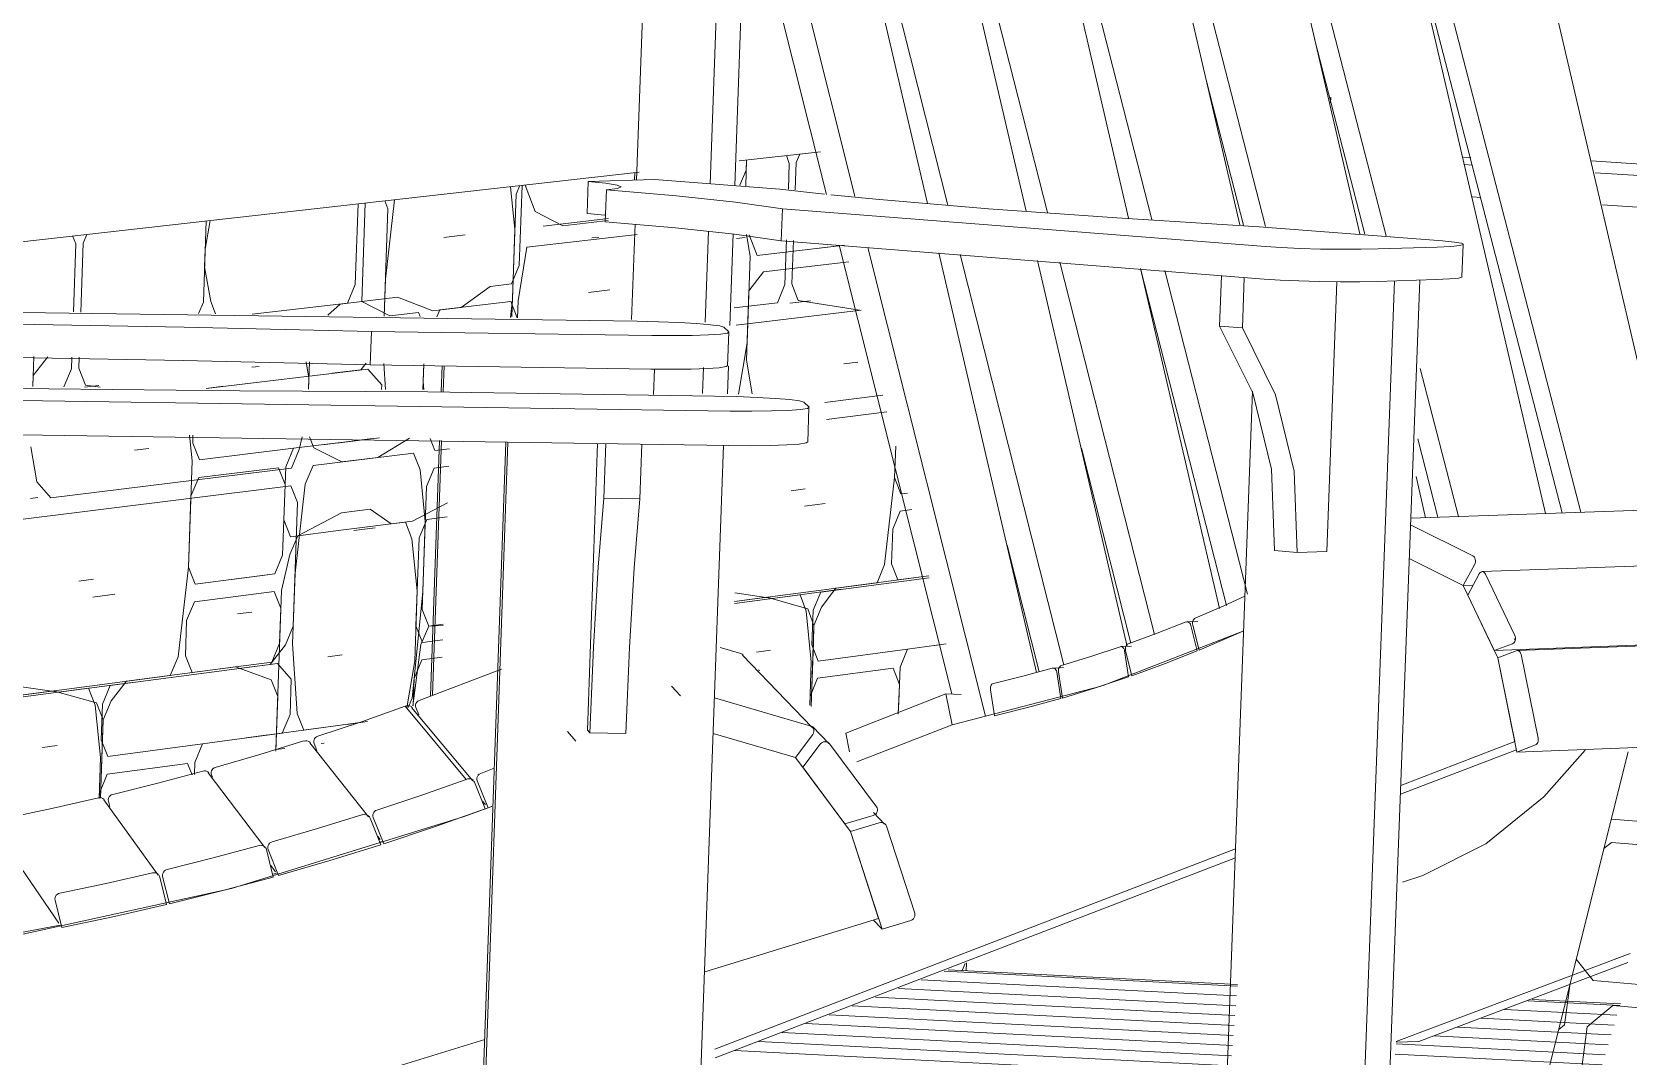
# Model space of a CAD drawing. Header units: inches. Extents: x 205 to 211, y -138 to -29.
# Drawn here: x 207.48239 to 207.52534, y -137.64539 to -137.61785 of the extents above; entities that cross this region are included whole.
import ezdxf

# ---------------------------------------------------------------- set-up
doc = ezdxf.new("R2010")
doc.units = ezdxf.units.IN
doc.header["$MEASUREMENT"] = 0
for name, color, linetype, lineweight in [('A-FLOR', 192, 'Continuous', 13), ('A-FLOR-PATT', 8, 'Continuous', 13), ('A-PART', 2, 'Continuous', 9), ('A-WALL', 113, 'Continuous', 13), ('A-WALL-PATT', 111, 'Continuous', 13), ('I-FURN', 30, 'Continuous', 9), ('L-SITE-WALL', 31, 'Continuous', 13)]:
    doc.layers.add(name, color=color, linetype=linetype, lineweight=lineweight)

# ---------------------------------------------------------------- blocks, each defined once
blk = doc.blocks.new('FP_50-Looking SouthWest')
at = {"layer": 'A-FLOR-PATT', "lineweight": 9}
for p, q in [((-71.694232, -137.64311), (-71.686339, -137.64351)), ((-71.695461, -137.643574), (-71.686384, -137.644037)), ((-71.694845, -137.643341), (-71.686362, -137.643773)), ((-71.696702, -137.644043), (-71.686429, -137.64457)), ((-71.69608, -137.643808), (-71.686407, -137.644303)), ((-71.678523, -137.643907), (-71.676049, -137.644032)), ((-71.697955, -137.644517), (-71.686475, -137.645109)), ((-71.697327, -137.644279), (-71.686452, -137.644839)), ((-71.679785, -137.644374), (-71.676205, -137.644557)), ((-71.679152, -137.64414), (-71.676127, -137.644294)), ((-71.698586, -137.644756), (-71.686498, -137.645381)), ((-71.681059, -137.644846), (-71.676364, -137.645087)), ((-71.68042, -137.644609), (-71.676284, -137.644821)), ((-71.699859, -137.645237), (-71.686545, -137.64593)), ((-71.699221, -137.644995), (-71.686521, -137.645655)), ((-71.682094, -137.645336), (-71.676524, -137.645623)), ((-71.68207, -137.645065), (-71.676443, -137.645354))]:
    blk.add_line(p, q, dxfattribs=at)
blk = doc.blocks.new('FP_56-Looking SouthWest')
at = {"layer": 'A-WALL-PATT', "lineweight": 9}
for p, q in [((-71.699545, -137.621295), (-71.69957, -137.621984)), ((-71.699545, -137.621295), (-71.699555, -137.621566)), ((-71.702552, -137.621634), (-71.702559, -137.621825)), ((-71.699725, -137.621973), (-71.699555, -137.621566)), ((-71.705587, -137.621975), (-71.705663, -137.624134)), ((-71.705507, -137.621966), (-71.705406, -137.622227)), ((-71.710077, -137.624645), (-71.710001, -137.622472)), ((-71.709808, -137.62245), (-71.709901, -137.625097)), ((-71.705406, -137.622227), (-71.705232, -137.622676)), ((-71.714086, -137.622931), (-71.714161, -137.625119)), ((-71.713983, -137.62292), (-71.714112, -137.623686)), ((-71.704488, -137.623061), (-71.705232, -137.622676)), ((-71.703267, -137.622921), (-71.704488, -137.623061)), ((-71.705456, -137.623641), (-71.702491, -137.623299)), ((-71.69955, -137.623294), (-71.699452, -137.623879)), ((-71.699476, -137.623304), (-71.699265, -137.623857)), ((-71.714112, -137.623686), (-71.714128, -137.624164)), ((-71.705456, -137.623641), (-71.705696, -137.625076)), ((-71.699452, -137.623879), (-71.699535, -137.626211)), ((-71.699265, -137.623857), (-71.696911, -137.623582)), ((-71.696911, -137.623582), (-71.697588, -137.623661)), ((-71.714128, -137.624164), (-71.713966, -137.625096)), ((-71.70587, -137.624627), (-71.705663, -137.624134)), ((-71.699095, -137.624301), (-71.699485, -137.624812)), ((-71.699095, -137.624301), (-71.696797, -137.624032)), ((-71.710287, -137.625142), (-71.710077, -137.624645)), ((-71.707225, -137.625256), (-71.706443, -137.624694)), ((-71.706443, -137.624694), (-71.70587, -137.624627)), ((-71.703796, -137.624853), (-71.703228, -137.624787)), ((-71.714161, -137.625119), (-71.71429, -137.625423)), ((-71.713966, -137.625096), (-71.713835, -137.625429)), ((-71.712853, -137.625442), (-71.710287, -137.625142)), ((-71.710481, -137.625165), (-71.710814, -137.625468)), ((-71.709901, -137.625097), (-71.710481, -137.625165)), ((-71.710481, -137.625165), (-71.710287, -137.625142)), ((-71.709901, -137.625097), (-71.708936, -137.624985)), ((-71.709146, -137.625481), (-71.709901, -137.625097)), ((-71.708936, -137.624985), (-71.707992, -137.625346)), ((-71.705887, -137.625099), (-71.7078, -137.625323)), ((-71.705887, -137.625099), (-71.705718, -137.625534)), ((-71.705696, -137.625076), (-71.705713, -137.625534)), ((-71.699485, -137.624812), (-71.699552, -137.626678)), ((-71.698383, -137.625145), (-71.697825, -137.625079)), ((-71.708376, -137.625391), (-71.709146, -137.625481)), ((-71.708376, -137.625391), (-71.708333, -137.6255)), ((-71.707992, -137.625346), (-71.707225, -137.625256)), ((-71.707877, -137.625506), (-71.7078, -137.625323)), ((-71.699535, -137.626211), (-71.699766, -137.627593)), ((-71.718726, -137.626578), (-71.718754, -137.627381)), ((-71.71835, -137.626584), (-71.718744, -137.627086)), ((-71.71286, -137.626866), (-71.712665, -137.626843)), ((-71.711398, -137.626717), (-71.711321, -137.627156)), ((-71.711306, -137.626719), (-71.711332, -137.627453)), ((-71.708257, -137.627464), (-71.708233, -137.626777)), ((-71.708233, -137.626787), (-71.70825, -137.62726)), ((-71.699552, -137.626678), (-71.6994, -137.627582)), ((-71.718744, -137.627086), (-71.718754, -137.627381)), ((-71.717357, -137.6274), (-71.716979, -137.627355)), ((-71.711321, -137.627156), (-71.711332, -137.627453)), ((-71.70825, -137.62726), (-71.708229, -137.627464)), ((-71.697445, -137.627811), (-71.695883, -137.627619)), ((-71.697395, -137.628267), (-71.695769, -137.628066)), ((-71.718809, -137.629009), (-71.718643, -137.629946)), ((-71.711581, -137.62908), (-71.711792, -137.629579)), ((-71.711501, -137.628735), (-71.711581, -137.62908)), ((-71.71131, -137.628737), (-71.711194, -137.629033)), ((-71.711194, -137.629033), (-71.710436, -137.629412)), ((-71.709471, -137.629293), (-71.708612, -137.628774)), ((-71.708058, -137.628782), (-71.707932, -137.629104)), ((-71.707932, -137.629104), (-71.707543, -137.629056)), ((-71.711421, -137.630007), (-71.71121, -137.629508)), ((-71.708508, -137.629175), (-71.71121, -137.629508)), ((-71.710436, -137.629412), (-71.709471, -137.629293)), ((-71.708508, -137.629175), (-71.708333, -137.629624)), ((-71.718263, -137.630377), (-71.711792, -137.629579)), ((-71.708333, -137.629624), (-71.708191, -137.631017)), ((-71.708157, -137.630072), (-71.707949, -137.629576)), ((-71.707949, -137.629576), (-71.707559, -137.629528)), ((-71.719669, -137.631029), (-71.711809, -137.630055)), ((-71.718643, -137.629946), (-71.718263, -137.630377)), ((-71.711809, -137.630055), (-71.711631, -137.630506)), ((-71.711421, -137.630007), (-71.711697, -137.632405)), ((-71.708273, -137.633379), (-71.708157, -137.630072)), ((-71.711631, -137.630506), (-71.711747, -137.63383)), ((-71.710116, -137.63126), (-71.709537, -137.631187)), ((-71.708191, -137.631017), (-71.708257, -137.632906)), ((-71.711697, -137.632405), (-71.711763, -137.634304)), ((-71.708257, -137.632906), (-71.708548, -137.635765)), ((-71.699859, -137.632933), (-71.698853, -137.633081)), ((-71.698853, -137.633081), (-71.696996, -137.632837)), ((-71.697755, -137.633399), (-71.697552, -137.63291)), ((-71.697552, -137.63291), (-71.694633, -137.632527)), ((-71.698109, -137.632983), (-71.69987, -137.633215)), ((-71.698109, -137.632983), (-71.69794, -137.633423)), ((-71.708098, -137.633826), (-71.708273, -137.633379)), ((-71.708098, -137.633826), (-71.707709, -137.633775)), ((-71.697805, -137.634792), (-71.69794, -137.633423)), ((-71.697788, -137.634327), (-71.697755, -137.633399)), ((-71.711747, -137.63383), (-71.711957, -137.63433)), ((-71.708307, -137.634323), (-71.708098, -137.633826)), ((-71.70771, -137.633809), (-71.708098, -137.633826)), ((-71.712362, -137.634856), (-71.711957, -137.63433)), ((-71.711763, -137.634304), (-71.711635, -137.636177)), ((-71.710811, -137.634652), (-71.710424, -137.634601)), ((-71.708307, -137.634323), (-71.708529, -137.63597)), ((-71.699276, -137.634526), (-71.698904, -137.634476)), ((-71.697788, -137.634327), (-71.697619, -137.634767)), ((-71.697619, -137.634767), (-71.695217, -137.634444)), ((-71.695217, -137.634444), (-71.695418, -137.634931)), ((-71.69418, -137.634305), (-71.695217, -137.634444)), ((-71.69418, -137.634305), (-71.694482, -137.634345)), ((-71.716666, -137.635421), (-71.712168, -137.63483)), ((-71.71314, -137.634958), (-71.712362, -137.634856)), ((-71.712168, -137.63483), (-71.711796, -137.635254)), ((-71.697847, -137.635953), (-71.697805, -137.634792)), ((-71.695602, -137.634956), (-71.697636, -137.635231)), ((-71.695602, -137.634956), (-71.695435, -137.635394)), ((-71.695418, -137.634931), (-71.695452, -137.635856)), ((-71.717257, -137.635499), (-71.721344, -137.636035)), ((-71.719816, -137.635356), (-71.718048, -137.635602)), ((-71.718048, -137.635602), (-71.716076, -137.635343)), ((-71.717257, -137.635499), (-71.717077, -137.635951)), ((-71.716879, -137.635925), (-71.716666, -137.635421)), ((-71.711796, -137.635254), (-71.711829, -137.636203)), ((-71.697838, -137.63572), (-71.697636, -137.635231)), ((-71.695464, -137.636192), (-71.695435, -137.635394)), ((-71.695452, -137.635856), (-71.695435, -137.635394)), ((-71.716929, -137.63736), (-71.717077, -137.635951)), ((-71.716912, -137.636882), (-71.716879, -137.635925)), ((-71.708653, -137.636014), (-71.708548, -137.635765)), ((-71.697838, -137.63572), (-71.697847, -137.635953)), ((-71.695452, -137.635856), (-71.695464, -137.636192)), ((-71.711829, -137.636203), (-71.712039, -137.636703)), ((-71.711635, -137.636177), (-71.711458, -137.636625)), ((-71.709745, -137.636395), (-71.714182, -137.636991)), ((-71.712039, -137.636703), (-71.713401, -137.636886)), ((-71.713011, -137.636834), (-71.712428, -137.636755)), ((-71.711458, -137.636625), (-71.709745, -137.636395)), ((-71.710297, -137.636469), (-71.709745, -137.636395)), ((-71.718493, -137.637093), (-71.718097, -137.63704)), ((-71.716912, -137.636882), (-71.716732, -137.637333)), ((-71.716732, -137.637333), (-71.714182, -137.636991)), ((-71.714182, -137.636991), (-71.714393, -137.637493)), ((-71.716966, -137.638461), (-71.716929, -137.63736)), ((-71.714589, -137.63752), (-71.716748, -137.637811)), ((-71.714589, -137.63752), (-71.714465, -137.637831)), ((-71.714393, -137.637493), (-71.714405, -137.637814)), ((-71.716961, -137.638316), (-71.716748, -137.637811)), ((-71.716961, -137.638316), (-71.716966, -137.638461))]:
    blk.add_line(p, q, dxfattribs=at)
blk = doc.blocks.new('FP_59-Looking SouthWest')
at = {"layer": 'A-WALL-PATT', "lineweight": 9}
for p, q in [((-71.672886, -137.637418), (-71.673498, -137.637367)), ((-71.667606, -137.639748), (-71.667322, -137.637606)), ((-71.667358, -137.63788), (-71.667322, -137.637606)), ((-71.668222, -137.639696), (-71.667358, -137.63788)), ((-71.661177, -137.638396), (-71.662416, -137.638292)), ((-71.668222, -137.639696), (-71.676278, -137.639015)), ((-71.676478, -137.639811), (-71.676272, -137.639642)), ((-71.669535, -137.640214), (-71.676272, -137.639642)), ((-71.667073, -137.640423), (-71.667606, -137.639748)), ((-71.669002, -137.640888), (-71.669535, -137.640214)), ((-71.64891, -137.641964), (-71.667073, -137.640423)), ((-71.648982, -137.640685), (-71.649484, -137.640643)), ((-71.669003, -137.640888), (-71.669333, -137.643377)), ((-71.668387, -137.640941), (-71.669085, -137.64151)), ((-71.650363, -137.642476), (-71.668387, -137.640941)), ((-71.648946, -137.641325), (-71.655204, -137.640796)), ((-71.676765, -137.643361), (-71.677221, -137.64278)), ((-71.668185, -137.644106), (-71.66925, -137.642755)), ((-71.649819, -137.643158), (-71.650363, -137.642476)), ((-71.649819, -137.643158), (-71.65007, -137.645044)), ((-71.649191, -137.643212), (-71.649987, -137.644415)), ((-71.649191, -137.643212), (-71.648856, -137.642941)), ((-71.67754, -137.644547), (-71.6774, -137.643492)), ((-71.67003, -137.643946), (-71.676765, -137.643361)), ((-71.669333, -137.643377), (-71.67003, -137.643946)), ((-71.668185, -137.644106), (-71.668718, -137.64343)), ((-71.676238, -137.644034), (-71.67693, -137.6446)), ((-71.675016, -137.64414), (-71.676238, -137.644034)), ((-71.671258, -137.643839), (-71.675016, -137.64414)), ((-71.656411, -137.645129), (-71.671259, -137.643839)), ((-71.650781, -137.645618), (-71.668185, -137.644106)), ((-71.649987, -137.644415), (-71.650154, -137.645673)), ((-71.677752, -137.650796), (-71.67693, -137.6446)), ((-71.67754, -137.644547), (-71.677696, -137.644675)), ((-71.656411, -137.645129), (-71.660766, -137.644751)), ((-71.650865, -137.646247), (-71.656411, -137.645129)), ((-71.65007, -137.645044), (-71.650781, -137.645618)), ((-71.677968, -137.645762), (-71.677704, -137.645786)), ((-71.677177, -137.646459), (-71.677704, -137.645786)), ((-71.650154, -137.645673), (-71.649693, -137.646985)), ((-71.650321, -137.64693), (-71.650865, -137.646247)), ((-71.677423, -137.648318), (-71.677177, -137.646459)), ((-71.650112, -137.650128), (-71.650321, -137.646929)), ((-71.649149, -137.647669), (-71.649693, -137.646985)), ((-71.649149, -137.647669), (-71.648588, -137.647718)), ((-71.678115, -137.648883), (-71.677423, -137.648318)), ((-71.65558, -137.648372), (-71.659318, -137.648041)), ((-71.649944, -137.648872), (-71.649232, -137.648298)), ((-71.648552, -137.648358), (-71.649232, -137.648298)), ((-71.678115, -137.648883), (-71.678736, -137.648827)), ((-71.649944, -137.648872), (-71.650195, -137.650758)), ((-71.678806, -137.649447), (-71.67889, -137.64944)), ((-71.678279, -137.650122), (-71.678806, -137.649447)), ((-71.67869, -137.653218), (-71.678279, -137.650122)), ((-71.668396, -137.650387), (-71.67331, -137.649943)), ((-71.667081, -137.649875), (-71.668313, -137.649764)), ((-71.650363, -137.652015), (-71.650112, -137.650129)), ((-71.677224, -137.651472), (-71.677752, -137.650796)), ((-71.649651, -137.651443), (-71.650195, -137.650758)), ((-71.677225, -137.651472), (-71.651869, -137.653787)), ((-71.649651, -137.651443), (-71.648372, -137.651558)), ((-71.678608, -137.652599), (-71.677917, -137.652035)), ((-71.663169, -137.653387), (-71.677917, -137.652035)), ((-71.65608, -137.652134), (-71.656704, -137.652077)), ((-71.651158, -137.653216), (-71.650363, -137.652015)), ((-71.650446, -137.652644), (-71.649735, -137.652072)), ((-71.648347, -137.652), (-71.649734, -137.652072)), ((-71.678608, -137.652599), (-71.67869, -137.653218)), ((-71.671187, -137.652652), (-71.674864, -137.652315)), ((-71.650865, -137.655788), (-71.650446, -137.652644)), ((-71.678855, -137.654457), (-71.67869, -137.653218)), ((-71.67869, -137.653218), (-71.678772, -137.653838)), ((-71.662632, -137.654069), (-71.663169, -137.653387)), ((-71.661309, -137.653558), (-71.662013, -137.654126)), ((-71.650697, -137.65453), (-71.661309, -137.653558)), ((-71.651869, -137.653787), (-71.651158, -137.653216)), ((-71.678772, -137.653838), (-71.679464, -137.6544)), ((-71.655706, -137.654071), (-71.658823, -137.653786)), ((-71.679463, -137.6544), (-71.680205, -137.654689)), ((-71.662882, -137.655943), (-71.662013, -137.654126)), ((-71.662716, -137.654693), (-71.662632, -137.654069)), ((-71.663501, -137.655885), (-71.678855, -137.654457)), ((-71.662716, -137.654693), (-71.662799, -137.655318)), ((-71.651451, -137.660188), (-71.650697, -137.65453)), ((-71.663584, -137.65651), (-71.68027, -137.654952)), ((-71.662799, -137.655318), (-71.663501, -137.655885)), ((-71.663214, -137.658441), (-71.662882, -137.655943)), ((-71.650865, -137.655788), (-71.650948, -137.656416)), ((-71.663048, -137.657192), (-71.663584, -137.65651)), ((-71.650404, -137.657103), (-71.650948, -137.656416)), ((-71.663463, -137.660315), (-71.663048, -137.657192)), ((-71.648021, -137.657822), (-71.650404, -137.657104)), ((-71.6512, -137.658302), (-71.650488, -137.657732)), ((-71.648013, -137.657963), (-71.650488, -137.657732)), ((-71.662843, -137.660374), (-71.663214, -137.658441)), ((-71.6512, -137.658302), (-71.651367, -137.65956)), ((-71.664165, -137.66088), (-71.681344, -137.659235)), ((-71.650823, -137.660248), (-71.651367, -137.65956)), ((-71.671646, -137.660794), (-71.681497, -137.659847)), ((-71.647905, -137.659886), (-71.648853, -137.659797)), ((-71.663463, -137.660315), (-71.664165, -137.66088)), ((-71.662306, -137.661058), (-71.662843, -137.660374)), ((-71.652245, -137.661385), (-71.651451, -137.660188)), ((-71.647869, -137.660527), (-71.650823, -137.660248)), ((-71.671114, -137.661475), (-71.671646, -137.660794)), ((-71.6705, -137.661534), (-71.669802, -137.660971)), ((-71.669802, -137.660971), (-71.666721, -137.661267)), ((-71.66672, -137.661267), (-71.662926, -137.660999)), ((-71.662926, -137.660999), (-71.656707, -137.661595)), ((-71.661065, -137.661177), (-71.662306, -137.661058)), ((-71.659283, -137.661982), (-71.661065, -137.661177)), ((-71.650907, -137.660876), (-71.651618, -137.661445)), ((-71.647833, -137.661169), (-71.650907, -137.660876)), ((-71.647833, -137.661169), (-71.650278, -137.660936)), ((-71.670665, -137.662779), (-71.671115, -137.661475)), ((-71.670582, -137.662157), (-71.6705, -137.661534)), ((-71.652329, -137.662014), (-71.656707, -137.661595)), ((-71.652245, -137.661385), (-71.652955, -137.661954)), ((-71.651618, -137.661445), (-71.651952, -137.66396)), ((-71.65679, -137.662221), (-71.659283, -137.661982)), ((-71.652955, -137.661954), (-71.65679, -137.662221)), ((-71.651785, -137.662702), (-71.652329, -137.662014)), ((-71.678095, -137.662685), (-71.68211, -137.662294)), ((-71.670582, -137.662157), (-71.670665, -137.662779)), ((-71.670748, -137.663401), (-71.670665, -137.662779)), ((-71.670665, -137.662779), (-71.670133, -137.663461)), ((-71.651869, -137.663331), (-71.651785, -137.662702)), ((-71.680005, -137.663126), (-71.680613, -137.663066)), ((-71.671693, -137.66583), (-71.670748, -137.663401)), ((-71.652036, -137.664588), (-71.651869, -137.663331)), ((-71.651869, -137.663331), (-71.651952, -137.66396)), ((-71.670133, -137.663461), (-71.67083, -137.664023)), ((-71.670133, -137.663461), (-71.652747, -137.665155)), ((-71.661481, -137.664304), (-71.670133, -137.663461)), ((-71.665199, -137.663942), (-71.667052, -137.663761)), ((-71.67194, -137.667695), (-71.67083, -137.664023)), ((-71.651409, -137.664649), (-71.651952, -137.66396)), ((-71.660943, -137.66499), (-71.66148, -137.664304)), ((-71.660321, -137.665051), (-71.659616, -137.664486)), ((-71.659616, -137.664486), (-71.655251, -137.664911)), ((-71.6565, -137.66479), (-71.658371, -137.664607)), ((-71.652747, -137.665155), (-71.652036, -137.664588)), ((-71.651409, -137.664649), (-71.647617, -137.665017)), ((-71.682782, -137.664977), (-71.67239, -137.66639)), ((-71.660654, -137.667554), (-71.660943, -137.664991)), ((-71.660487, -137.666303), (-71.660321, -137.665051)), ((-71.647581, -137.665659), (-71.652747, -137.665155)), ((-71.672389, -137.66639), (-71.682875, -137.66535)), ((-71.671693, -137.665829), (-71.672389, -137.66639)), ((-71.672389, -137.66639), (-71.671858, -137.667073)), ((-71.659327, -137.667051), (-71.660487, -137.666303)), ((-71.663674, -137.666622), (-71.664912, -137.666499)), ((-71.671858, -137.667073), (-71.672436, -137.671427)), ((-71.658704, -137.667113), (-71.660032, -137.667616)), ((-71.647437, -137.668226), (-71.659327, -137.667051)), ((-71.656209, -137.667359), (-71.658704, -137.667113)), ((-71.672271, -137.670183), (-71.67194, -137.667695)), ((-71.660987, -137.670057), (-71.660654, -137.667554)), ((-71.660737, -137.66818), (-71.660032, -137.667616)), ((-71.66132, -137.672559), (-71.660737, -137.66818)), ((-71.678917, -137.668882), (-71.679527, -137.668821)), ((-71.674723, -137.669935), (-71.680826, -137.669317)), ((-71.671905, -137.672111), (-71.672271, -137.670183)), ((-71.662024, -137.673122), (-71.660987, -137.670057)), ((-71.666111, -137.670806), (-71.667963, -137.670619)), ((-71.673132, -137.671986), (-71.684253, -137.670849)), ((-71.681155, -137.671793), (-71.684406, -137.671459)), ((-71.672436, -137.671427), (-71.673132, -137.671986)), ((-71.681155, -137.671793), (-71.680629, -137.672474)), ((-71.679329, -137.67198), (-71.68002, -137.672537)), ((-71.673215, -137.672607), (-71.679329, -137.67198)), ((-71.671373, -137.672796), (-71.671905, -137.672111)), ((-71.680349, -137.675015), (-71.680629, -137.672475)), ((-71.68002, -137.672537), (-71.680453, -137.675797)), ((-71.672684, -137.673292), (-71.673215, -137.672607)), ((-71.671373, -137.672796), (-71.662728, -137.673683)), ((-71.660781, -137.673249), (-71.661319, -137.672559)), ((-71.672318, -137.675221), (-71.672684, -137.673292)), ((-71.668295, -137.673112), (-71.671456, -137.673419)), ((-71.665206, -137.673429), (-71.668294, -137.673112)), ((-71.662024, -137.673122), (-71.662728, -137.673683)), ((-71.647077, -137.67465), (-71.660781, -137.673249)), ((-71.671455, -137.673419), (-71.672152, -137.673977)), ((-71.66281, -137.674309), (-71.665206, -137.673429)), ((-71.672152, -137.673977), (-71.672466, -137.676341)), ((-71.661569, -137.674436), (-71.660864, -137.673874)), ((-71.647041, -137.675293), (-71.660864, -137.673874)), ((-71.662273, -137.674998), (-71.662811, -137.674308)), ((-71.662356, -137.675623), (-71.661569, -137.674436)), ((-71.680453, -137.675797), (-71.680349, -137.675014)), ((-71.662542, -137.677017), (-71.662273, -137.674998)), ((-71.6724, -137.675843), (-71.672318, -137.675221)), ((-71.672717, -137.676324), (-71.6724, -137.675843)), ((-71.662523, -137.676874), (-71.662356, -137.675623)), ((-71.662472, -137.677021), (-71.662523, -137.676874)), ((-71.649313, -137.677613), (-71.654961, -137.677026))]:
    blk.add_line(p, q, dxfattribs=at)
blk = doc.blocks.new('FP_83-Looking SouthWest')
at = {"layer": 'A-PART'}
for p, q in [((-71.698476, -137.621175), (-71.698397, -137.621383)), ((-71.698116, -137.621134), (-71.69821, -137.621362)), ((-71.698397, -137.621383), (-71.698422, -137.622073)), ((-71.69821, -137.621362), (-71.698237, -137.622092)), ((-71.705897, -137.62201), (-71.705782, -137.623156)), ((-71.705748, -137.622213), (-71.705651, -137.621982)), ((-71.7092, -137.622603), (-71.7093, -137.625488)), ((-71.709282, -137.622391), (-71.7092, -137.622603)), ((-71.70902, -137.622361), (-71.709266, -137.624499)), ((-71.705865, -137.625513), (-71.705748, -137.622213)), ((-71.70502, -137.623069), (-71.703265, -137.622868)), ((-71.717683, -137.623336), (-71.717598, -137.62355)), ((-71.7173, -137.623293), (-71.7174, -137.623528)), ((-71.707694, -137.623375), (-71.707119, -137.623309)), ((-71.705782, -137.623156), (-71.705848, -137.625042)), ((-71.703707, -137.623387), (-71.703518, -137.623365)), ((-71.699817, -137.623404), (-71.699584, -137.623377)), ((-71.698471, -137.62344), (-71.698514, -137.624645)), ((-71.698286, -137.623454), (-71.698328, -137.624623)), ((-71.717598, -137.62355), (-71.71766, -137.625379)), ((-71.7174, -137.623528), (-71.717463, -137.625382)), ((-71.709266, -137.624499), (-71.7093, -137.625488)), ((-71.698514, -137.624645), (-71.698717, -137.625133)), ((-71.698328, -137.624623), (-71.698158, -137.625067)), ((-71.705848, -137.625042), (-71.705898, -137.625532)), ((-71.699884, -137.625272), (-71.698717, -137.625133)), ((-71.698158, -137.625067), (-71.696505, -137.625333)), ((-71.696467, -137.625328), (-71.699825, -137.62573)), ((-71.717712, -137.626911), (-71.717918, -137.627395)), ((-71.717702, -137.626595), (-71.717712, -137.626911)), ((-71.717505, -137.626598), (-71.717515, -137.626888)), ((-71.717515, -137.626888), (-71.717333, -137.627344)), ((-71.714087, -137.627434), (-71.709734, -137.626914)), ((-71.709927, -137.626937), (-71.709785, -137.626753)), ((-71.709734, -137.626914), (-71.709365, -137.627341)), ((-71.709307, -137.626763), (-71.70926, -137.627461)), ((-71.696926, -137.626771), (-71.696555, -137.626726)), ((-71.717333, -137.627344), (-71.716936, -137.627405)), ((-71.710701, -137.627029), (-71.709927, -137.626937)), ((-71.709365, -137.627341), (-71.709369, -137.62746)), ((-71.714087, -137.627434), (-71.713617, -137.627378)), ((-71.716019, -137.629094), (-71.715626, -137.629047)), ((-71.714465, -137.629381), (-71.714537, -137.628693)), ((-71.714449, -137.628903), (-71.714442, -137.628695)), ((-71.714449, -137.628903), (-71.71427, -137.629357)), ((-71.71427, -137.629357), (-71.711736, -137.629046)), ((-71.711736, -137.629046), (-71.711947, -137.629546)), ((-71.709423, -137.628763), (-71.711736, -137.629046)), ((-71.709608, -137.628786), (-71.71096, -137.628952)), ((-71.710573, -137.628904), (-71.709994, -137.628833)), ((-71.695564, -137.629833), (-71.695534, -137.628991)), ((-71.695534, -137.628991), (-71.695564, -137.629833)), ((-71.714564, -137.632243), (-71.714465, -137.629381)), ((-71.714498, -137.630335), (-71.714286, -137.629834)), ((-71.712141, -137.62957), (-71.714286, -137.629834)), ((-71.712141, -137.62957), (-71.711963, -137.630021)), ((-71.711947, -137.629546), (-71.71198, -137.630496)), ((-71.695833, -137.632172), (-71.695564, -137.629833)), ((-71.695564, -137.629833), (-71.695397, -137.630273)), ((-71.718818, -137.630392), (-71.718619, -137.630368)), ((-71.714498, -137.630335), (-71.714564, -137.632243)), ((-71.712029, -137.631922), (-71.711963, -137.630021)), ((-71.71198, -137.630496), (-71.711963, -137.630021)), ((-71.698343, -137.630186), (-71.697971, -137.630138)), ((-71.695397, -137.630273), (-71.695213, -137.630249)), ((-71.71198, -137.630496), (-71.711996, -137.630972)), ((-71.711624, -137.631398), (-71.710446, -137.630777)), ((-71.710446, -137.630777), (-71.709674, -137.63068)), ((-71.709674, -137.63068), (-71.709112, -137.631081)), ((-71.707594, -137.630511), (-71.708535, -137.631008)), ((-71.697988, -137.630603), (-71.697431, -137.630532)), ((-71.695615, -137.631222), (-71.695414, -137.630736)), ((-71.695414, -137.630736), (-71.6951, -137.630695)), ((-71.711996, -137.630972), (-71.711818, -137.631422)), ((-71.708535, -137.631008), (-71.710463, -137.631251)), ((-71.709112, -137.631081), (-71.708728, -137.631032)), ((-71.708728, -137.631032), (-71.708552, -137.631481)), ((-71.70836, -137.631456), (-71.708151, -137.63096)), ((-71.708151, -137.63096), (-71.707607, -137.630891)), ((-71.695615, -137.631222), (-71.695648, -137.632148)), ((-71.711835, -137.631897), (-71.711624, -137.631398)), ((-71.711818, -137.631422), (-71.710463, -137.631251)), ((-71.708552, -137.631481), (-71.70841, -137.632874)), ((-71.70836, -137.631456), (-71.708443, -137.633818)), ((-71.71224, -137.632422), (-71.712029, -137.631922)), ((-71.711835, -137.631897), (-71.712062, -137.632872)), ((-71.714842, -137.634653), (-71.714564, -137.632243)), ((-71.714564, -137.632243), (-71.714385, -137.632695)), ((-71.714385, -137.632695), (-71.71224, -137.632422)), ((-71.713408, -137.632571), (-71.712434, -137.632447)), ((-71.697144, -137.632805), (-71.694646, -137.632477)), ((-71.695833, -137.632172), (-71.696034, -137.632659)), ((-71.695648, -137.632148), (-71.695481, -137.632587)), ((-71.695481, -137.632587), (-71.694646, -137.632477)), ((-71.717514, -137.632618), (-71.717119, -137.632568)), ((-71.714401, -137.633172), (-71.712256, -137.632897)), ((-71.712256, -137.632897), (-71.712079, -137.633347)), ((-71.712062, -137.632872), (-71.71221, -137.637146)), ((-71.70841, -137.632874), (-71.708476, -137.634763)), ((-71.699868, -137.633163), (-71.696034, -137.632659)), ((-71.697531, -137.633318), (-71.697144, -137.632805)), ((-71.717135, -137.633046), (-71.716544, -137.632971)), ((-71.714613, -137.633674), (-71.714401, -137.633172)), ((-71.712112, -137.634297), (-71.712079, -137.633347)), ((-71.699868, -137.633163), (-71.699002, -137.633049)), ((-71.699002, -137.633049), (-71.697902, -137.633367)), ((-71.697902, -137.633367), (-71.697733, -137.633807)), ((-71.697531, -137.633318), (-71.697733, -137.633807)), ((-71.714613, -137.633674), (-71.714646, -137.634628)), ((-71.713246, -137.633498), (-71.712856, -137.633448)), ((-71.708443, -137.633818), (-71.708267, -137.634265)), ((-71.708267, -137.634265), (-71.707723, -137.634194)), ((-71.697733, -137.633807), (-71.697812, -137.635987)), ((-71.697733, -137.633807), (-71.69775, -137.634271)), ((-71.714842, -137.634653), (-71.715054, -137.635156)), ((-71.714646, -137.634628), (-71.714467, -137.635079)), ((-71.712112, -137.634297), (-71.712322, -137.634797)), ((-71.697812, -137.635987), (-71.69775, -137.634271)), ((-71.716232, -137.635311), (-71.713295, -137.634925)), ((-71.714467, -137.635079), (-71.712322, -137.634797)), ((-71.713295, -137.634925), (-71.712339, -137.635272)), ((-71.708476, -137.634763), (-71.708688, -137.636026)), ((-71.708492, -137.635235), (-71.708284, -137.634737)), ((-71.708284, -137.634737), (-71.70774, -137.634665)), ((-71.719395, -137.635726), (-71.715054, -137.635156)), ((-71.716642, -137.635841), (-71.716232, -137.635311)), ((-71.712339, -137.635272), (-71.712161, -137.635722)), ((-71.708509, -137.635707), (-71.708492, -137.635235)), ((-71.721363, -137.635984), (-71.718205, -137.63557)), ((-71.718205, -137.63557), (-71.717036, -137.635893)), ((-71.717036, -137.635893), (-71.716856, -137.636345)), ((-71.716642, -137.635841), (-71.716856, -137.636345)), ((-71.712178, -137.636196), (-71.712161, -137.635722)), ((-71.708509, -137.635707), (-71.708518, -137.635966)), ((-71.716856, -137.636345), (-71.716928, -137.638452)), ((-71.716856, -137.636345), (-71.716872, -137.636823)), ((-71.712178, -137.636196), (-71.712212, -137.637187)), ((-71.716928, -137.638452), (-71.716872, -137.636823)), ((-71.71221, -137.637146), (-71.711975, -137.637114)), ((-71.71099, -137.636981), (-71.710913, -137.636971)), ((-71.693666, -137.642898), (-71.693743, -137.643085))]:
    blk.add_line(p, q, dxfattribs=at)

msp = doc.modelspace()

# ---------------------------------------------------------------- linework, layer by layer
at = {"layer": 'A-FLOR'}
for p, q in [((207.514834, -137.643463), (207.507048, -137.643068)), ((207.525135, -137.643985), (207.52276, -137.643865))]:
    msp.add_line(p, q, dxfattribs=at)
at = {"layer": 'A-PART'}
msp.add_line((207.507539, -137.642884), (207.507531, -137.64309), dxfattribs=at)
at = {"layer": 'A-WALL'}
msp.add_line((207.515762, -137.675459), (207.525345, -137.637206), dxfattribs=at)
at = {"layer": 'I-FURN'}
for p, q in [((207.514892, -137.623037), (207.509107, -137.598142)), ((207.511903, -137.622858), (207.506181, -137.598269)), ((207.506222, -137.598202), (207.512527, -137.622895)), ((207.509198, -137.598207), (207.515585, -137.62308)), ((207.509144, -137.622668), (207.503591, -137.598794)), ((207.503644, -137.59878), (207.509716, -137.622708)), ((207.51812, -137.623274), (207.512391, -137.598597)), ((207.512457, -137.598609), (207.51883, -137.623328)), ((207.501312, -137.59986), (207.507036, -137.622505)), ((207.523116, -137.630801), (207.51585, -137.599551)), ((207.515995, -137.599601), (207.524071, -137.630767)), ((207.506487, -137.622459), (207.501236, -137.599915)), ((207.526518, -137.630682), (207.519658, -137.601187)), ((207.499353, -137.601634), (207.504539, -137.622263)), ((207.503775, -137.622217), (207.501292, -137.612335)), ((207.500642, -137.621935), (207.500968, -137.61281)), ((207.50131, -137.621986), (207.501611, -137.613576)), ((207.523568, -137.630785), (207.519161, -137.613771)), ((207.498941, -137.614065), (207.498664, -137.621833)), ((207.518261, -137.623283), (207.516908, -137.618034)), ((207.514991, -137.623042), (207.513998, -137.619173)), ((207.517342, -137.619603), (207.517336, -137.619751)), ((207.521107, -137.621226), (207.520913, -137.621217)), ((207.520953, -137.621417), (207.521158, -137.621433)), ((207.497361, -137.621874), (207.497331, -137.622727)), ((207.49915, -137.621819), (207.497361, -137.621874)), ((207.497822, -137.622952), (207.497852, -137.622095)), ((207.502518, -137.622081), (207.49915, -137.621819)), ((207.50372, -137.622211), (207.502518, -137.622081)), ((207.502555, -137.623464), (207.502586, -137.622602)), ((207.502586, -137.622602), (207.515582, -137.623621)), ((207.521383, -137.622301), (207.521154, -137.622283)), ((207.49781, -137.622773), (207.497331, -137.622727)), ((207.498622, -137.623015), (207.498531, -137.625586)), ((207.500509, -137.625652), (207.500596, -137.623205)), ((207.501176, -137.625745), (207.501264, -137.623276)), ((207.51555, -137.624496), (207.502555, -137.623464)), ((207.52035, -137.62347), (207.515418, -137.623086)), ((207.50715, -137.635652), (207.504117, -137.623581)), ((207.504886, -137.623642), (207.508055, -137.636246)), ((207.509425, -137.635074), (207.506797, -137.62379)), ((207.507372, -137.623834), (207.510161, -137.634869)), ((207.518619, -137.623684), (207.520209, -137.623633)), ((207.520905, -137.623561), (207.520872, -137.624435)), ((207.511866, -137.634372), (207.509453, -137.623996)), ((207.510055, -137.624043), (207.512596, -137.634056)), ((207.514345, -137.63335), (207.512218, -137.624211)), ((207.514535, -137.633273), (207.512223, -137.62421)), ((207.512875, -137.624262), (207.515099, -137.632972)), ((207.51435, -137.625757), (207.5144, -137.624403)), ((207.515016, -137.624452), (207.514965, -137.625807)), ((207.517232, -137.631824), (207.517504, -137.624565)), ((207.518178, -137.647923), (207.519054, -137.624543)), ((207.520177, -137.624508), (207.518586, -137.624559)), ((207.518857, -137.647894), (207.519735, -137.624521)), ((207.498682, -137.62563), (207.478699, -137.625343)), ((207.491528, -137.625904), (207.491496, -137.626805)), ((207.491528, -137.625904), (207.499078, -137.626012)), ((207.501148, -137.625916), (207.501012, -137.625789)), ((207.501146, -137.625926), (207.501114, -137.626828)), ((207.514965, -137.625807), (207.51435, -137.625757)), ((207.499046, -137.626915), (207.491496, -137.626805)), ((207.493406, -137.627514), (207.49343, -137.626832)), ((207.493484, -137.626834), (207.49346, -137.627515)), ((207.499145, -137.626916), (207.49912, -137.627599)), ((207.50044, -137.627576), (207.500465, -137.626872)), ((207.50111, -137.627585), (207.501136, -137.626839)), ((207.519751, -137.626899), (207.520778, -137.630882)), ((207.480549, -137.627738), (207.50118, -137.628044)), ((207.500762, -137.62764), (207.493048, -137.627527)), ((207.515233, -137.627511), (207.514489, -137.647539)), ((207.503303, -137.627942), (207.50316, -137.627808)), ((207.503301, -137.627952), (207.503268, -137.628878)), ((207.501147, -137.628971), (207.480517, -137.628662)), ((207.493118, -137.63571), (207.493359, -137.628832)), ((207.493414, -137.628834), (207.493173, -137.635688)), ((207.494282, -137.653368), (207.495145, -137.628877)), ((207.495203, -137.628879), (207.494336, -137.653444)), ((207.497616, -137.628915), (207.497343, -137.636623)), ((207.497781, -137.630386), (207.497833, -137.62892)), ((207.498802, -137.628935), (207.49875, -137.630401)), ((207.500118, -137.653558), (207.500999, -137.628966)), ((207.511962, -137.634288), (207.510631, -137.629041)), ((207.520224, -137.630901), (207.519681, -137.628793)), ((207.519894, -137.630913), (207.519637, -137.629804)), ((207.49875, -137.630401), (207.497781, -137.630386)), ((207.519494, -137.630928), (207.526947, -137.630667)), ((207.521166, -137.631937), (207.519487, -137.631102)), ((207.509493, -137.635056), (207.508632, -137.63165)), ((207.51644, -137.631852), (207.515824, -137.631798)), ((207.51644, -137.631852), (207.517232, -137.631824)), ((207.519453, -137.632009), (207.520907, -137.632733)), ((207.520907, -137.632733), (207.519453, -137.632009)), ((207.520907, -137.632733), (207.521215, -137.632163)), ((207.521338, -137.632419), (207.521029, -137.632991)), ((207.521415, -137.632363), (207.526873, -137.632168)), ((207.522293, -137.634079), (207.521507, -137.632428)), ((207.521175, -137.632724), (207.520907, -137.632733)), ((207.520907, -137.632733), (207.521175, -137.632724)), ((207.521834, -137.634682), (207.520907, -137.632733)), ((207.521029, -137.632991), (207.521737, -137.634479)), ((207.513476, -137.633713), (207.513451, -137.633719)), ((207.513474, -137.633714), (207.513764, -137.633703)), ((207.513627, -137.633798), (207.513797, -137.634476)), ((207.515001, -137.633956), (207.511222, -137.635423)), ((207.513749, -137.634496), (207.513576, -137.633811)), ((207.522276, -137.634157), (207.522302, -137.634211)), ((207.500913, -137.634404), (207.501468, -137.634567)), ((207.501517, -137.634607), (207.503375, -137.636546)), ((207.51169, -137.634377), (207.511979, -137.634367)), ((207.511901, -137.635195), (207.511795, -137.634493)), ((207.511822, -137.634491), (207.511991, -137.635164)), ((207.526791, -137.634294), (207.521737, -137.634479)), ((207.521737, -137.634479), (207.522233, -137.6343)), ((207.522333, -137.634489), (207.521834, -137.634682)), ((207.522356, -137.634484), (207.526783, -137.634322)), ((207.522919, -137.636845), (207.522462, -137.634591)), ((207.492815, -137.635824), (207.495033, -137.634981)), ((207.501941, -137.635004), (207.501971, -137.635024)), ((207.509864, -137.634954), (207.510152, -137.634943)), ((207.510075, -137.635775), (207.509968, -137.635069)), ((207.510018, -137.635055), (207.510124, -137.635761)), ((207.521834, -137.634682), (207.522348, -137.637216)), ((207.522291, -137.636934), (207.521834, -137.634682)), ((207.499607, -137.635446), (207.499841, -137.635698)), ((207.51116, -137.635444), (207.507156, -137.636478)), ((207.503325, -137.636505), (207.50076, -137.635754)), ((207.50429, -137.636706), (207.506987, -137.635647)), ((207.506987, -137.635647), (207.507401, -137.635669)), ((207.507154, -137.636478), (207.506987, -137.635647)), ((207.508184, -137.635538), (207.50829, -137.636237)), ((207.492436, -137.635984), (207.494081, -137.63795)), ((207.492612, -137.636018), (207.494262, -137.637986)), ((207.492629, -137.636016), (207.492638, -137.636027)), ((207.492801, -137.63621), (207.492724, -137.636019)), ((207.496805, -137.636658), (207.497032, -137.636917)), ((207.497343, -137.636623), (207.497409, -137.636698)), ((207.498375, -137.636714), (207.497409, -137.636698)), ((207.500725, -137.636712), (207.502939, -137.637361)), ((207.502939, -137.637361), (207.500725, -137.636712)), ((207.502939, -137.637361), (207.503406, -137.63674)), ((207.503397, -137.636529), (207.503833, -137.636983)), ((207.50429, -137.636706), (207.504391, -137.637211)), ((207.507154, -137.636478), (207.504592, -137.637481)), ((207.507154, -137.636479), (207.504592, -137.637481)), ((207.489868, -137.636966), (207.491454, -137.638953)), ((207.490063, -137.637175), (207.489988, -137.636988)), ((207.503603, -137.637001), (207.503135, -137.637624)), ((207.503865, -137.636999), (207.503849, -137.636981)), ((207.505119, -137.638684), (207.503865, -137.636999)), ((207.52234, -137.637151), (207.51922, -137.638349)), ((207.519224, -137.638113), (207.522291, -137.636934)), ((207.522348, -137.637216), (207.522848, -137.637024)), ((207.526678, -137.637053), (207.522348, -137.637216)), ((207.494836, -137.637648), (207.494469, -137.637787)), ((207.504419, -137.63935), (207.502939, -137.637361)), ((207.503135, -137.637624), (207.504265, -137.639143)), ((207.487138, -137.637776), (207.48866, -137.639782)), ((207.48725, -137.637891), (207.487225, -137.637827)), ((207.494593, -137.638743), (207.494306, -137.638028)), ((207.494376, -137.637986), (207.494669, -137.638716)), ((207.484333, -137.638502), (207.48579, -137.640522)), ((207.484488, -137.638679), (207.484452, -137.638535)), ((207.494521, -137.638538), (207.494603, -137.638636)), ((207.494669, -137.638716), (207.49476, -137.638682)), ((207.504265, -137.639143), (207.505032, -137.638921)), ((207.505041, -137.638841), (207.505338, -137.639153)), ((207.491782, -137.639706), (207.491496, -137.638992)), ((207.491576, -137.638976), (207.491859, -137.639682)), ((207.50519, -137.639113), (207.504419, -137.63935)), ((207.504419, -137.63935), (207.505269, -137.64198)), ((207.505174, -137.641688), (207.504419, -137.63935)), ((207.506147, -137.64155), (207.505392, -137.639211)), ((207.491706, -137.639489), (207.491765, -137.639564)), ((207.491753, -137.639633), (207.491803, -137.639616)), ((207.483122, -137.641818), (207.481848, -137.639948)), ((207.488889, -137.640575), (207.488706, -137.639837)), ((207.488749, -137.639834), (207.48903, -137.640535)), ((207.500771, -137.645204), (207.51478, -137.639821)), ((207.514776, -137.640056), (207.500776, -137.645433)), ((207.486018, -137.641318), (207.485834, -137.640575)), ((207.485912, -137.640557), (207.486095, -137.641299)), ((207.488826, -137.640266), (207.488952, -137.640432)), ((207.488875, -137.640498), (207.488975, -137.64047)), ((207.483019, -137.641198), (207.483201, -137.641935)), ((207.481441, -137.64219), (207.483157, -137.641867)), ((207.500496, -137.643124), (207.505174, -137.641688)), ((207.50504, -137.641731), (207.505269, -137.64198)), ((207.505269, -137.64198), (207.50604, -137.641743)), ((207.519103, -137.645002), (207.525394, -137.642631)), ((207.525338, -137.642875), (207.51971, -137.644994)), ((207.468769, -137.652866), (207.494579, -137.644941)), ((207.519103, -137.645019), (207.51971, -137.644994))]:
    msp.add_line(p, q, dxfattribs=at)
for points in [[(207.531326, -137.621708, 0), (207.528669, -137.621579, 0), (207.526229, -137.621439, 0), (207.524345, -137.621311, 0)], [(207.524453, -137.621635, 0), (207.525631, -137.621709, 0), (207.5291, -137.621951, 0), (207.532203, -137.622206, 0), (207.533723, -137.62235, 0)], [(207.497361, -137.621874, 0), (207.49784, -137.621919, 0), (207.498141, -137.621967, 0), (207.498245, -137.622014, 0), (207.498147, -137.622057, 0), (207.497852, -137.622095, 0)], [(207.497852, -137.622095, 0), (207.499741, -137.622258, 0), (207.501327, -137.622427, 0), (207.502586, -137.622602, 0)], [(207.515418, -137.623086, 0), (207.511587, -137.622852, 0), (207.508136, -137.622604, 0), (207.505101, -137.622346, 0), (207.503887, -137.622228, 0)], [(207.53369, -137.623209, 0), (207.532169, -137.623064, 0), (207.529067, -137.622806, 0), (207.525599, -137.622561, 0), (207.52465, -137.622501, 0)], [(207.502555, -137.623464, 0), (207.501296, -137.623288, 0), (207.49971, -137.623116, 0), (207.497822, -137.622952, 0)], [(207.520911, -137.62356, 0), (207.520861, -137.623533, 0), (207.52067, -137.623501, 0), (207.52035, -137.62347, 0)], [(207.515582, -137.623621, 0), (207.51601, -137.623649, 0), (207.516517, -137.623671, 0), (207.517069, -137.623687, 0), (207.517629, -137.623694, 0), (207.518158, -137.623693, 0), (207.518619, -137.623684, 0)], [(207.520209, -137.623633, 0), (207.520571, -137.623617, 0), (207.52081, -137.623593, 0), (207.520908, -137.623565, 0)], [(207.518586, -137.624559, 0), (207.518125, -137.624569, 0), (207.517596, -137.62457, 0), (207.517037, -137.624562, 0), (207.516484, -137.624546, 0), (207.515977, -137.624524, 0), (207.51555, -137.624496, 0)], [(207.520875, -137.624439, 0), (207.520777, -137.624467, 0), (207.520538, -137.624491, 0), (207.520177, -137.624508, 0)], [(207.475648, -137.625633, 0), (207.476427, -137.625639, 0), (207.481443, -137.625695, 0), (207.486495, -137.625784, 0), (207.491528, -137.625904, 0)], [(207.501012, -137.625789, 0), (207.500902, -137.625754, 0), (207.50065, -137.625721, 0), (207.500273, -137.625689, 0), (207.499797, -137.625663, 0), (207.499254, -137.625642, 0), (207.498682, -137.62563, 0)], [(207.499078, -137.626012, 0), (207.499644, -137.626016, 0), (207.500163, -137.626011, 0), (207.500598, -137.625997, 0), (207.500921, -137.625976, 0), (207.501108, -137.625948, 0), (207.501148, -137.625916, 0)], [(207.515824, -137.631798, 0), (207.515744, -137.629611, 0), (207.515243, -137.627555, 0), (207.51435, -137.625757, 0)], [(207.514965, -137.625807, 0), (207.515859, -137.627606, 0), (207.51636, -137.629663, 0), (207.51644, -137.631852, 0)], [(207.491496, -137.626805, 0), (207.486463, -137.626684, 0), (207.481413, -137.626594, 0), (207.476397, -137.626537, 0), (207.475996, -137.626534, 0)], [(207.501116, -137.626818, 0), (207.501076, -137.62685, 0), (207.500888, -137.626878, 0), (207.500566, -137.6269, 0), (207.500131, -137.626914, 0), (207.499612, -137.626919, 0), (207.499046, -137.626915, 0)], [(207.493048, -137.627527, 0), (207.487991, -137.627501, 0), (207.48285, -137.627442, 0), (207.477692, -137.62735, 0), (207.475752, -137.627306, 0)], [(207.50316, -137.627808, 0), (207.503046, -137.627772, 0), (207.502786, -137.627736, 0), (207.502398, -137.627703, 0), (207.501908, -137.627675, 0), (207.501351, -137.627653, 0), (207.500762, -137.62764, 0)], [(207.50118, -137.628044, 0), (207.501762, -137.628048, 0), (207.502294, -137.628042, 0), (207.502741, -137.628028, 0), (207.503071, -137.628005, 0), (207.503263, -137.627976, 0), (207.503303, -137.627942, 0)], [(207.503269, -137.628868, 0), (207.503229, -137.628902, 0), (207.503038, -137.628932, 0), (207.502707, -137.628955, 0), (207.502261, -137.628969, 0), (207.501728, -137.628975, 0), (207.501147, -137.628971, 0)], [(207.497409, -137.636698, 0), (207.497505, -137.634389, 0), (207.497632, -137.632242, 0), (207.497781, -137.630386, 0)], [(207.49875, -137.630401, 0), (207.498599, -137.632257, 0), (207.498472, -137.634405, 0), (207.498375, -137.636714, 0)], [(207.521215, -137.632163, 0), (207.521227, -137.632134, 0), (207.521234, -137.632101, 0), (207.521235, -137.632067, 0), (207.521231, -137.632033, 0), (207.521221, -137.632001, 0), (207.521207, -137.631974, 0), (207.521188, -137.631952, 0), (207.521166, -137.631937, 0)], [(207.521507, -137.632428, 0), (207.521491, -137.632401, 0), (207.521471, -137.632381, 0), (207.521448, -137.632368, 0), (207.521424, -137.632362, 0), (207.521399, -137.632365, 0), (207.521376, -137.632376, 0), (207.521355, -137.632394, 0), (207.521338, -137.632419, 0)], [(207.515033, -137.633025, 0), (207.514465, -137.633282, 0), (207.513693, -137.633612, 0)], [(207.513449, -137.633712, 0), (207.512672, -137.634018, 0), (207.511892, -137.634304, 0)], [(207.513576, -137.633811, 0), (207.513564, -137.633778, 0), (207.513547, -137.63375, 0), (207.513526, -137.63373, 0), (207.513502, -137.633717, 0), (207.513476, -137.633713, 0)], [(207.513693, -137.633612, 0), (207.513672, -137.633625, 0), (207.513653, -137.633645, 0), (207.513638, -137.63367, 0), (207.513627, -137.6337, 0), (207.513621, -137.633732, 0), (207.513621, -137.633766, 0), (207.513627, -137.633798, 0)], [(207.513797, -137.634476, 0), (207.514675, -137.634101, 0), (207.514999, -137.633957, 0)], [(207.522233, -137.6343, 0), (207.522256, -137.634288, 0), (207.522276, -137.634268, 0), (207.522292, -137.634242, 0), (207.522304, -137.634211, 0), (207.52231, -137.634178, 0), (207.52231, -137.634143, 0), (207.522304, -137.63411, 0), (207.522293, -137.634079, 0)], [(207.501468, -137.634567, 0), (207.501502, -137.634581, 0), (207.501531, -137.634603, 0)], [(207.511671, -137.634381, 0), (207.510884, -137.634643, 0), (207.510095, -137.634885, 0)], [(207.511795, -137.634493, 0), (207.511788, -137.634461, 0), (207.511775, -137.634433, 0), (207.511759, -137.634409, 0), (207.511739, -137.634391, 0), (207.511717, -137.634381, 0), (207.511694, -137.634377, 0), (207.511671, -137.634381, 0)], [(207.511892, -137.634304, 0), (207.51187, -137.634316, 0), (207.51185, -137.634335, 0), (207.511834, -137.63436, 0), (207.511823, -137.634391, 0), (207.511817, -137.634424, 0), (207.511817, -137.634458, 0), (207.511822, -137.634491, 0)], [(207.511991, -137.635164, 0), (207.512871, -137.634842, 0), (207.513749, -137.634496, 0)], [(207.522462, -137.634591, 0), (207.522451, -137.634556, 0), (207.522434, -137.634526, 0), (207.522412, -137.634503, 0), (207.522387, -137.634488, 0), (207.52236, -137.634484, 0), (207.522333, -137.634489, 0)], [(207.509848, -137.634956, 0), (207.509058, -137.635172, 0), (207.508265, -137.635367, 0)], [(207.509968, -137.635069, 0), (207.509959, -137.635033, 0), (207.509944, -137.635002, 0), (207.509924, -137.634978, 0), (207.509901, -137.634961, 0), (207.509875, -137.634954, 0), (207.509848, -137.634956, 0)], [(207.510095, -137.634885, 0), (207.51007, -137.634897, 0), (207.510049, -137.634918, 0), (207.510032, -137.634947, 0), (207.51002, -137.63498, 0), (207.510016, -137.635017, 0), (207.510018, -137.635055, 0)], [(207.508265, -137.635367, 0), (207.508243, -137.635376, 0), (207.508223, -137.635392, 0), (207.508206, -137.635414, 0), (207.508193, -137.635442, 0), (207.508185, -137.635472, 0), (207.508182, -137.635505, 0), (207.508184, -137.635538, 0)], [(207.510124, -137.635761, 0), (207.511014, -137.63549, 0), (207.511901, -137.635195, 0)], [(207.492724, -137.636019, 0), (207.492715, -137.635981, 0), (207.492716, -137.635942, 0), (207.492727, -137.635904, 0), (207.492749, -137.63587, 0), (207.492779, -137.635843, 0), (207.492815, -137.635824, 0)], [(207.50829, -137.636237, 0), (207.509183, -137.636019, 0), (207.510075, -137.635775, 0)], [(207.490086, -137.63679, 0), (207.491264, -137.636397, 0), (207.492436, -137.635984, 0)], [(207.492436, -137.635984, 0), (207.492471, -137.63597, 0), (207.492509, -137.635965, 0), (207.492546, -137.635969, 0), (207.492582, -137.635981, 0), (207.492613, -137.636001, 0)], [(207.489988, -137.636988, 0), (207.489979, -137.636954, 0), (207.489978, -137.63692, 0), (207.489986, -137.636886, 0), (207.490002, -137.636854, 0), (207.490024, -137.636827, 0), (207.490053, -137.636805, 0), (207.490086, -137.63679, 0)], [(207.503389, -137.636541, 0), (207.503359, -137.636519, 0), (207.503325, -137.636505, 0)], [(207.503406, -137.63674, 0), (207.503424, -137.636708, 0), (207.503434, -137.636673, 0), (207.503436, -137.636637, 0), (207.503429, -137.636602, 0), (207.503413, -137.636569, 0), (207.503392, -137.636544, 0)], [(207.487329, -137.637628, 0), (207.488524, -137.637279, 0), (207.489713, -137.63691, 0)], [(207.489716, -137.636917, 0), (207.489754, -137.63691, 0), (207.489794, -137.636912, 0), (207.489831, -137.636923, 0), (207.489864, -137.636943, 0), (207.489891, -137.636971, 0)], [(207.50384, -137.636972, 0), (207.503808, -137.636952, 0), (207.503772, -137.63694, 0), (207.503734, -137.636936, 0), (207.503696, -137.63694, 0), (207.50366, -137.636953, 0), (207.503629, -137.636974, 0), (207.503603, -137.637001, 0)], [(207.524184, -137.637167, 0), (207.523079, -137.638414, 0), (207.521512, -137.639678, 0), (207.519815, -137.640538, 0), (207.519275, -137.640717, 0)], [(207.522848, -137.637024, 0), (207.522872, -137.637009, 0), (207.522894, -137.636986, 0), (207.52291, -137.636956, 0), (207.52292, -137.63692, 0), (207.522923, -137.636882, 0), (207.522919, -137.636845, 0)], [(207.487225, -137.637827, 0), (207.487216, -137.637793, 0), (207.487215, -137.637758, 0), (207.487224, -137.637723, 0), (207.487241, -137.637691, 0), (207.487265, -137.637664, 0), (207.487295, -137.637642, 0), (207.487329, -137.637628, 0)], [(207.484568, -137.638354, 0), (207.485781, -137.638049, 0), (207.486989, -137.637724, 0)], [(207.486989, -137.637724, 0), (207.487025, -137.637718, 0), (207.487061, -137.63772, 0), (207.487095, -137.63773, 0), (207.487126, -137.637747, 0), (207.487152, -137.63777, 0)], [(207.494081, -137.63795, 0), (207.492882, -137.638372, 0), (207.491677, -137.638774, 0)], [(207.494263, -137.637968, 0), (207.494231, -137.637947, 0), (207.494194, -137.637935, 0), (207.494156, -137.637931, 0), (207.494117, -137.637936, 0), (207.494081, -137.63795, 0)], [(207.494306, -137.638028, 0), (207.494288, -137.637995, 0), (207.494279, -137.637984, 0)], [(207.494469, -137.637787, 0), (207.494432, -137.637807, 0), (207.494402, -137.637834, 0), (207.49438, -137.637869, 0), (207.494368, -137.637907, 0), (207.494367, -137.637947, 0), (207.494376, -137.637986, 0)], [(207.481747, -137.638981, 0), (207.48297, -137.638723, 0), (207.484188, -137.638445, 0)], [(207.484188, -137.638445, 0), (207.484229, -137.63844, 0), (207.484269, -137.638446, 0), (207.484306, -137.638462, 0), (207.484338, -137.638486, 0)], [(207.484452, -137.638535, 0), (207.484448, -137.638497, 0), (207.484455, -137.638458, 0), (207.484471, -137.638422, 0), (207.484497, -137.638392, 0), (207.48453, -137.638368, 0), (207.484568, -137.638354, 0)], [(207.494771, -137.638678, 0), (207.494, -137.638957, 0), (207.487767, -137.640879, 0), (207.481407, -137.642271, 0)], [(207.491295, -137.638897, 0), (207.490078, -137.639274, 0), (207.488855, -137.63963, 0)], [(207.491496, -137.638992, 0), (207.491477, -137.638959, 0), (207.49145, -137.638931, 0), (207.491416, -137.63891, 0), (207.491378, -137.638898, 0), (207.491337, -137.638896, 0), (207.491298, -137.638904, 0)], [(207.491677, -137.638774, 0), (207.491643, -137.63879, 0), (207.491614, -137.638812, 0), (207.49159, -137.63884, 0), (207.491574, -137.638872, 0), (207.491566, -137.638906, 0), (207.491567, -137.638942, 0), (207.491576, -137.638976, 0)], [(207.491859, -137.639682, 0), (207.49323, -137.639225, 0), (207.494593, -137.638743, 0)], [(207.505032, -137.638921, 0), (207.505067, -137.638906, 0), (207.505098, -137.638884, 0), (207.505122, -137.638856, 0), (207.505139, -137.638823, 0), (207.505148, -137.638787, 0), (207.505147, -137.638751, 0), (207.505137, -137.638715, 0), (207.505119, -137.638684, 0)], [(207.505348, -137.639144, 0), (207.505313, -137.639122, 0), (207.505274, -137.639108, 0), (207.505232, -137.639105, 0), (207.50519, -137.639113, 0)], [(207.505392, -137.639211, 0), (207.505374, -137.639175, 0), (207.505355, -137.639151, 0)], [(207.488508, -137.639728, 0), (207.487272, -137.64006, 0), (207.486031, -137.640371, 0)], [(207.488674, -137.639775, 0), (207.488647, -137.639751, 0), (207.488616, -137.639734, 0), (207.488581, -137.639724, 0), (207.488544, -137.639722, 0), (207.488508, -137.639728, 0)], [(207.488706, -137.639837, 0), (207.488694, -137.639804, 0), (207.488677, -137.639779, 0)], [(207.488855, -137.63963, 0), (207.48882, -137.639645, 0), (207.48879, -137.639666, 0), (207.488765, -137.639694, 0), (207.488748, -137.639727, 0), (207.488739, -137.639763, 0), (207.48874, -137.639799, 0), (207.488749, -137.639834, 0)], [(207.48903, -137.640535, 0), (207.49041, -137.640133, 0), (207.491782, -137.639706, 0)], [(207.485642, -137.640464, 0), (207.484395, -137.640748, 0), (207.483144, -137.641011, 0)], [(207.485795, -137.640506, 0), (207.485763, -137.640481, 0), (207.485725, -137.640466, 0), (207.485683, -137.64046, 0), (207.485642, -137.640464, 0)], [(207.485834, -137.640575, 0), (207.485819, -137.640538, 0), (207.485807, -137.64052, 0)], [(207.486031, -137.640371, 0), (207.485992, -137.640386, 0), (207.485958, -137.64041, 0), (207.485931, -137.640441, 0), (207.485914, -137.640478, 0), (207.485908, -137.640517, 0), (207.485912, -137.640557, 0)], [(207.486095, -137.641299, 0), (207.487495, -137.64095, 0), (207.488889, -137.640575, 0)], [(207.483144, -137.641011, 0), (207.483109, -137.641022, 0), (207.483078, -137.641041, 0), (207.483051, -137.641066, 0), (207.483031, -137.641095, 0), (207.483019, -137.641129, 0), (207.483015, -137.641163, 0), (207.483019, -137.641198, 0)], [(207.483201, -137.641935, 0), (207.484612, -137.641639, 0), (207.486018, -137.641318, 0)], [(207.50604, -137.641743, 0), (207.506079, -137.641726, 0), (207.506111, -137.6417, 0), (207.506135, -137.641667, 0), (207.50615, -137.641629, 0), (207.506154, -137.641589, 0), (207.506147, -137.64155, 0)]]:
    msp.add_polyline3d(points, dxfattribs=at)
at = {"layer": 'L-SITE-WALL'}
for p, q in [((207.503613, -137.621072), (207.501422, -137.621318)), ((207.498733, -137.621621), (207.475264, -137.624262)), ((207.507531, -137.64309), (207.507539, -137.642884))]:
    msp.add_line(p, q, dxfattribs=at)

# ---------------------------------------------------------------- block references
at = {"layer": 'A-FLOR', "lineweight": 9}
msp.add_blockref('FP_50-Looking SouthWest', (279.20117, 0), dxfattribs=at)
at = {"layer": 'A-PART'}
msp.add_blockref('FP_83-Looking SouthWest', (279.20117, 0), dxfattribs=at)
at = {"layer": 'A-WALL', "lineweight": 9}
msp.add_blockref('FP_59-Looking SouthWest', (279.20117, 0), dxfattribs=at)
at = {"layer": 'L-SITE-WALL', "lineweight": 9}
msp.add_blockref('FP_56-Looking SouthWest', (279.20117, 0), dxfattribs=at)

doc.saveas('drawing.dxf')
